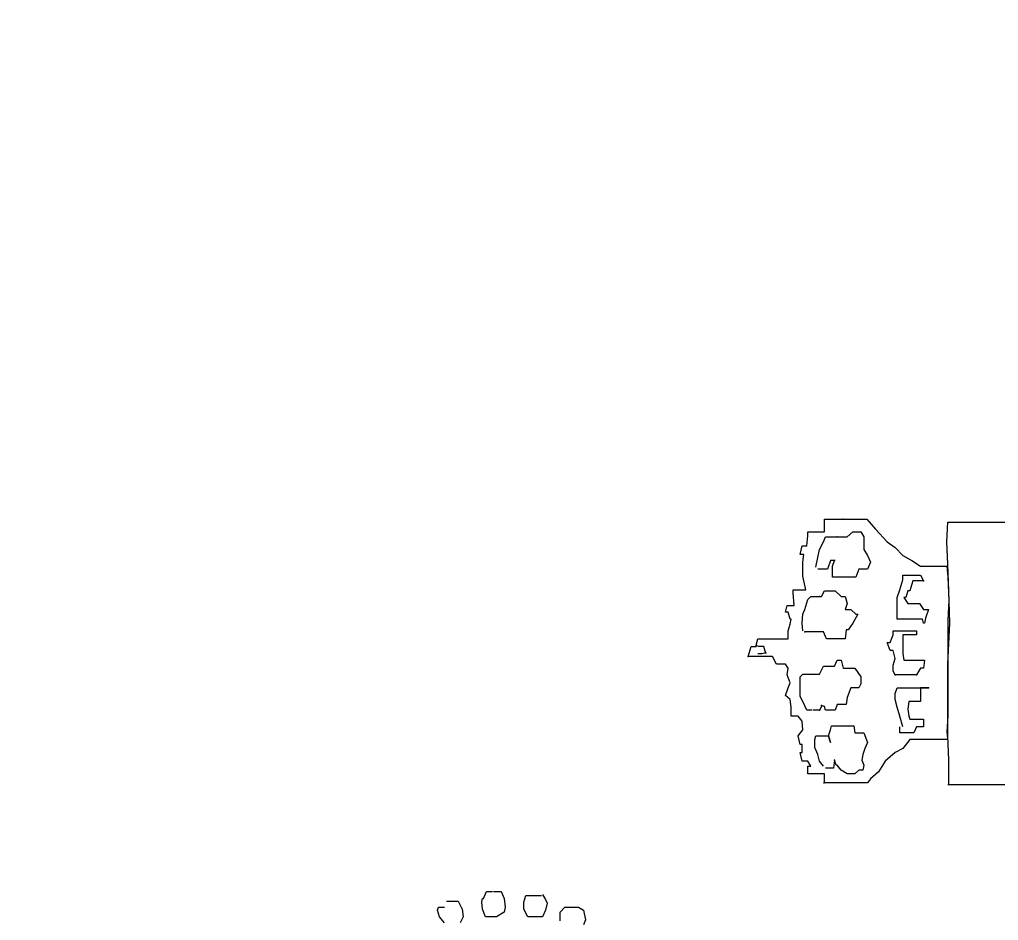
# Model space of a CAD drawing. Extents: x 747954 to 748544, y 4316381 to 4317408.
# Drawn here: x 747975.59 to 747985.58, y 4317248.42 to 4317257.62 of the extents above; entities that cross this region are included whole.
import ezdxf

# ---------------------------------------------------------------- set-up
doc = ezdxf.new("R2010")
doc.units = 0
doc.layers.get('0').update_dxf_attribs({"linetype": 'CONTINUOUS'})

msp = doc.modelspace()

# ---------------------------------------------------------------- linework, layer by layer
at = {"color": 0, "linetype": 'CONTINUOUS'}
for p, q in [((747983.81, 4317252.39), (747983.81, 4317252.52)), ((747983.81, 4317252.52), (747983.84, 4317252.52)), ((747983.81, 4317252.39), (747983.81, 4317252.52)), ((747983.81, 4317252.52), (747983.84, 4317252.52)), ((747983.84, 4317252.52), (747983.88, 4317252.52)), ((747983.84, 4317252.52), (747983.88, 4317252.52)), ((747983.88, 4317252.52), (747983.92, 4317252.52)), ((747983.88, 4317252.52), (747983.92, 4317252.52)), ((747983.92, 4317252.52), (747983.94, 4317252.52)), ((747983.92, 4317252.52), (747983.94, 4317252.52)), ((747983.94, 4317252.52), (747984, 4317252.52)), ((747983.94, 4317252.52), (747984, 4317252.52)), ((747984, 4317252.52), (747984.05, 4317252.52)), ((747984, 4317252.52), (747984.05, 4317252.52)), ((747984.05, 4317252.52), (747984.09, 4317252.52)), ((747984.05, 4317252.52), (747984.09, 4317252.52)), ((747984.09, 4317252.52), (747984.14, 4317252.52)), ((747984.09, 4317252.52), (747984.14, 4317252.52)), ((747984.14, 4317252.52), (747984.19, 4317252.52)), ((747984.14, 4317252.52), (747984.19, 4317252.52)), ((747984.19, 4317252.52), (747984.24, 4317252.52)), ((747984.19, 4317252.52), (747984.24, 4317252.52)), ((747984.24, 4317252.52), (747984.33, 4317252.42)), ((747984.24, 4317252.52), (747984.33, 4317252.42)), ((747984.33, 4317252.42), (747984.45, 4317252.29)), ((747984.33, 4317252.42), (747984.45, 4317252.29)), ((747985.06, 4317252.29), (747985.07, 4317252.49)), ((747985.06, 4317252.29), (747985.07, 4317252.49)), ((747985.07, 4317252.49), (747985.14, 4317252.49)), ((747985.07, 4317252.49), (747985.14, 4317252.49)), ((747985.14, 4317252.49), (747985.29, 4317252.49)), ((747985.14, 4317252.49), (747985.29, 4317252.49)), ((747985.29, 4317252.49), (747985.5, 4317252.49)), ((747985.29, 4317252.49), (747985.5, 4317252.49)), ((747985.5, 4317252.49), (747985.66, 4317252.49)), ((747985.5, 4317252.49), (747985.66, 4317252.49)), ((747983.63, 4317252.25), (747983.64, 4317252.35)), ((747983.63, 4317252.25), (747983.64, 4317252.35)), ((747983.64, 4317252.35), (747983.64, 4317252.39)), ((747983.64, 4317252.39), (747983.68, 4317252.39)), ((747983.64, 4317252.35), (747983.64, 4317252.39)), ((747983.64, 4317252.39), (747983.68, 4317252.39)), ((747983.68, 4317252.39), (747983.72, 4317252.39)), ((747983.68, 4317252.39), (747983.72, 4317252.39)), ((747983.72, 4317252.39), (747983.76, 4317252.39)), ((747983.72, 4317252.39), (747983.76, 4317252.39)), ((747983.76, 4317252.39), (747983.81, 4317252.39)), ((747983.76, 4317252.39), (747983.81, 4317252.39)), ((747983.8, 4317252.29), (747983.82, 4317252.34)), ((747983.8, 4317252.29), (747983.82, 4317252.34)), ((747983.82, 4317252.34), (747983.87, 4317252.34)), ((747983.82, 4317252.34), (747983.87, 4317252.34)), ((747983.87, 4317252.34), (747983.92, 4317252.34)), ((747983.87, 4317252.34), (747983.92, 4317252.34)), ((747983.92, 4317252.34), (747983.94, 4317252.34)), ((747983.92, 4317252.34), (747983.94, 4317252.34)), ((747983.94, 4317252.34), (747983.98, 4317252.34)), ((747983.94, 4317252.34), (747983.98, 4317252.34)), ((747983.98, 4317252.34), (747984, 4317252.34)), ((747983.98, 4317252.34), (747984, 4317252.34)), ((747984, 4317252.34), (747984.04, 4317252.34)), ((747984, 4317252.34), (747984.04, 4317252.34)), ((747984.04, 4317252.34), (747984.1, 4317252.39)), ((747984.04, 4317252.34), (747984.1, 4317252.39)), ((747984.1, 4317252.39), (747984.18, 4317252.39)), ((747984.1, 4317252.39), (747984.18, 4317252.39)), ((747984.18, 4317252.39), (747984.21, 4317252.34)), ((747984.18, 4317252.39), (747984.21, 4317252.34)), ((747984.21, 4317252.34), (747984.21, 4317252.27)), ((747984.21, 4317252.34), (747984.21, 4317252.27)), ((747983.56, 4317252.16), (747983.58, 4317252.25)), ((747983.56, 4317252.16), (747983.58, 4317252.25)), ((747983.58, 4317252.25), (747983.63, 4317252.25)), ((747983.58, 4317252.25), (747983.63, 4317252.25)), ((747983.74, 4317252.13), (747983.76, 4317252.21)), ((747983.74, 4317252.13), (747983.76, 4317252.21)), ((747983.76, 4317252.21), (747983.8, 4317252.29)), ((747983.76, 4317252.21), (747983.8, 4317252.29)), ((747984.21, 4317252.27), (747984.21, 4317252.21)), ((747984.21, 4317252.27), (747984.21, 4317252.21)), ((747984.21, 4317252.21), (747984.25, 4317252.15)), ((747984.21, 4317252.21), (747984.25, 4317252.15)), ((747984.45, 4317252.29), (747984.53, 4317252.23)), ((747984.45, 4317252.29), (747984.53, 4317252.23)), ((747984.53, 4317252.23), (747984.61, 4317252.15)), ((747984.53, 4317252.23), (747984.61, 4317252.15)), ((747985.07, 4317252.06), (747985.06, 4317252.29)), ((747985.07, 4317252.06), (747985.06, 4317252.29)), ((747983.6, 4317252.16), (747983.56, 4317252.16)), ((747983.6, 4317252.16), (747983.56, 4317252.16)), ((747983.59, 4317252.08), (747983.6, 4317252.16)), ((747983.59, 4317252.08), (747983.6, 4317252.16)), ((747983.72, 4317252.03), (747983.74, 4317252.13)), ((747983.72, 4317252.03), (747983.74, 4317252.13)), ((747984.25, 4317252.15), (747984.28, 4317252.08)), ((747984.25, 4317252.15), (747984.28, 4317252.08)), ((747984.61, 4317252.15), (747984.7, 4317252.1)), ((747984.61, 4317252.15), (747984.7, 4317252.1)), ((747983.59, 4317251.94), (747983.59, 4317252.08)), ((747983.59, 4317251.94), (747983.59, 4317252.08)), ((747983.76, 4317252.01), (747983.74, 4317252.01)), ((747983.76, 4317252.01), (747983.74, 4317252.01)), ((747983.8, 4317252.01), (747983.76, 4317252.01)), ((747983.8, 4317252.01), (747983.76, 4317252.01)), ((747983.84, 4317252.01), (747983.8, 4317252.01)), ((747983.84, 4317252.01), (747983.8, 4317252.01)), ((747983.87, 4317252.1), (747983.84, 4317252.01)), ((747983.87, 4317252.1), (747983.84, 4317252.01)), ((747983.89, 4317252.1), (747983.87, 4317252.1)), ((747983.89, 4317252.1), (747983.87, 4317252.1)), ((747983.89, 4317252.04), (747983.91, 4317252.1)), ((747983.91, 4317252.1), (747983.89, 4317252.1)), ((747983.89, 4317252.04), (747983.91, 4317252.1)), ((747983.91, 4317252.1), (747983.89, 4317252.1)), ((747983.89, 4317251.93), (747983.89, 4317252.04)), ((747983.89, 4317251.93), (747983.89, 4317252.04)), ((747983.91, 4317252.1), (747983.92, 4317252.1)), ((747983.92, 4317252.1), (747983.91, 4317252.1)), ((747983.91, 4317252.1), (747983.92, 4317252.1)), ((747983.92, 4317252.1), (747983.91, 4317252.1)), ((747984.16, 4317252.01), (747984.13, 4317251.93)), ((747984.16, 4317252.01), (747984.13, 4317251.93)), ((747984.19, 4317252.01), (747984.16, 4317252.01)), ((747984.19, 4317252.01), (747984.16, 4317252.01)), ((747984.25, 4317252.01), (747984.19, 4317252.01)), ((747984.25, 4317252.01), (747984.19, 4317252.01)), ((747984.28, 4317252.08), (747984.25, 4317252.01)), ((747984.28, 4317252.08), (747984.25, 4317252.01)), ((747984.7, 4317252.1), (747984.79, 4317252.04)), ((747984.7, 4317252.1), (747984.79, 4317252.04)), ((747984.79, 4317252.04), (747984.83, 4317252.04)), ((747984.79, 4317252.04), (747984.83, 4317252.04)), ((747984.83, 4317252.04), (747984.9, 4317252.04)), ((747984.83, 4317252.04), (747984.9, 4317252.04)), ((747984.9, 4317252.04), (747984.99, 4317252.04)), ((747984.9, 4317252.04), (747984.99, 4317252.04)), ((747984.99, 4317252.04), (747985.02, 4317252.04)), ((747984.99, 4317252.04), (747985.02, 4317252.04)), ((747985.02, 4317252.04), (747985.06, 4317252.04)), ((747985.02, 4317252.04), (747985.06, 4317252.04)), ((747985.06, 4317252.04), (747985.07, 4317251.93)), ((747985.06, 4317252.04), (747985.07, 4317251.93)), ((747985.08, 4317251.79), (747985.07, 4317252.06)), ((747985.08, 4317251.79), (747985.07, 4317252.06)), ((747983.62, 4317251.8), (747983.59, 4317251.94)), ((747983.62, 4317251.8), (747983.59, 4317251.94)), ((747983.92, 4317251.93), (747983.89, 4317251.93)), ((747983.92, 4317251.93), (747983.89, 4317251.93)), ((747983.98, 4317251.93), (747983.92, 4317251.93)), ((747983.98, 4317251.93), (747983.92, 4317251.93)), ((747984.03, 4317251.93), (747983.98, 4317251.93)), ((747984.03, 4317251.93), (747983.98, 4317251.93)), ((747984.1, 4317251.93), (747984.03, 4317251.93)), ((747984.1, 4317251.93), (747984.03, 4317251.93)), ((747984.13, 4317251.93), (747984.1, 4317251.93)), ((747984.13, 4317251.93), (747984.1, 4317251.93)), ((747984.61, 4317251.9), (747984.61, 4317251.95)), ((747984.61, 4317251.95), (747984.64, 4317251.95)), ((747984.61, 4317251.9), (747984.61, 4317251.95)), ((747984.61, 4317251.95), (747984.64, 4317251.95)), ((747984.64, 4317251.95), (747984.68, 4317251.95)), ((747984.64, 4317251.95), (747984.68, 4317251.95)), ((747984.68, 4317251.95), (747984.72, 4317251.95)), ((747984.68, 4317251.95), (747984.72, 4317251.95)), ((747984.72, 4317251.95), (747984.79, 4317251.95)), ((747984.72, 4317251.95), (747984.79, 4317251.95)), ((747984.79, 4317251.95), (747984.82, 4317251.89)), ((747984.79, 4317251.95), (747984.82, 4317251.89)), ((747985.07, 4317251.93), (747985.08, 4317251.69)), ((747985.07, 4317251.93), (747985.08, 4317251.69)), ((747984.58, 4317251.8), (747984.61, 4317251.9)), ((747984.58, 4317251.8), (747984.61, 4317251.9)), ((747984.71, 4317251.89), (747984.68, 4317251.79)), ((747984.71, 4317251.89), (747984.68, 4317251.79)), ((747984.75, 4317251.89), (747984.71, 4317251.89)), ((747984.75, 4317251.89), (747984.71, 4317251.89)), ((747984.82, 4317251.89), (747984.75, 4317251.89)), ((747984.82, 4317251.89), (747984.75, 4317251.89)), ((747983.49, 4317251.77), (747983.49, 4317251.8)), ((747983.49, 4317251.8), (747983.51, 4317251.8)), ((747983.49, 4317251.77), (747983.49, 4317251.8)), ((747983.49, 4317251.8), (747983.51, 4317251.8)), ((747983.5, 4317251.64), (747983.49, 4317251.77)), ((747983.5, 4317251.64), (747983.49, 4317251.77)), ((747983.51, 4317251.8), (747983.55, 4317251.8)), ((747983.51, 4317251.8), (747983.55, 4317251.8)), ((747983.55, 4317251.8), (747983.59, 4317251.8)), ((747983.55, 4317251.8), (747983.59, 4317251.8)), ((747983.59, 4317251.8), (747983.62, 4317251.8)), ((747983.59, 4317251.8), (747983.62, 4317251.8)), ((747983.64, 4317251.7), (747983.67, 4317251.73)), ((747983.64, 4317251.7), (747983.67, 4317251.73)), ((747983.67, 4317251.73), (747983.69, 4317251.73)), ((747983.67, 4317251.73), (747983.69, 4317251.73)), ((747983.69, 4317251.73), (747983.72, 4317251.73)), ((747983.69, 4317251.73), (747983.72, 4317251.73)), ((747983.72, 4317251.73), (747983.76, 4317251.73)), ((747983.72, 4317251.73), (747983.76, 4317251.73)), ((747983.76, 4317251.73), (747983.78, 4317251.73)), ((747983.76, 4317251.73), (747983.78, 4317251.73)), ((747983.78, 4317251.73), (747983.81, 4317251.79)), ((747983.78, 4317251.73), (747983.81, 4317251.79)), ((747983.81, 4317251.79), (747983.84, 4317251.79)), ((747983.81, 4317251.79), (747983.84, 4317251.79)), ((747983.84, 4317251.79), (747983.92, 4317251.79)), ((747983.84, 4317251.79), (747983.92, 4317251.79)), ((747983.92, 4317251.79), (747983.98, 4317251.73)), ((747983.92, 4317251.79), (747983.98, 4317251.73)), ((747983.98, 4317251.73), (747984.02, 4317251.73)), ((747983.98, 4317251.73), (747984.02, 4317251.73)), ((747984.02, 4317251.73), (747984.04, 4317251.66)), ((747984.02, 4317251.73), (747984.04, 4317251.66)), ((747984.55, 4317251.72), (747984.58, 4317251.8)), ((747984.55, 4317251.72), (747984.58, 4317251.8)), ((747984.55, 4317251.66), (747984.55, 4317251.72)), ((747984.55, 4317251.66), (747984.55, 4317251.72)), ((747984.64, 4317251.72), (747984.62, 4317251.72)), ((747984.62, 4317251.72), (747984.66, 4317251.66)), ((747984.64, 4317251.72), (747984.62, 4317251.72)), ((747984.62, 4317251.72), (747984.66, 4317251.66)), ((747984.66, 4317251.79), (747984.64, 4317251.72)), ((747984.66, 4317251.79), (747984.64, 4317251.72)), ((747984.68, 4317251.79), (747984.66, 4317251.79)), ((747984.68, 4317251.79), (747984.66, 4317251.79)), ((747985.09, 4317251.46), (747985.08, 4317251.79)), ((747985.09, 4317251.46), (747985.08, 4317251.79)), ((747983.41, 4317251.57), (747983.43, 4317251.64)), ((747983.41, 4317251.57), (747983.43, 4317251.64)), ((747983.43, 4317251.64), (747983.46, 4317251.64)), ((747983.43, 4317251.64), (747983.46, 4317251.64)), ((747983.46, 4317251.64), (747983.49, 4317251.64)), ((747983.46, 4317251.64), (747983.49, 4317251.64)), ((747983.49, 4317251.64), (747983.5, 4317251.64)), ((747983.49, 4317251.64), (747983.5, 4317251.64)), ((747983.61, 4317251.6), (747983.64, 4317251.7)), ((747983.61, 4317251.6), (747983.64, 4317251.7)), ((747984.04, 4317251.66), (747984.02, 4317251.6)), ((747984.04, 4317251.66), (747984.02, 4317251.6)), ((747984.55, 4317251.57), (747984.55, 4317251.66)), ((747984.55, 4317251.57), (747984.55, 4317251.66)), ((747984.66, 4317251.66), (747984.7, 4317251.66)), ((747984.66, 4317251.66), (747984.7, 4317251.66)), ((747984.7, 4317251.66), (747984.74, 4317251.66)), ((747984.7, 4317251.66), (747984.74, 4317251.66)), ((747984.74, 4317251.66), (747984.78, 4317251.66)), ((747984.74, 4317251.66), (747984.78, 4317251.66)), ((747984.78, 4317251.66), (747984.82, 4317251.6)), ((747984.78, 4317251.66), (747984.82, 4317251.6)), ((747985.08, 4317251.69), (747985.07, 4317251.49)), ((747985.08, 4317251.69), (747985.07, 4317251.49)), ((747983.44, 4317251.57), (747983.41, 4317251.57)), ((747983.44, 4317251.57), (747983.41, 4317251.57)), ((747983.46, 4317251.5), (747983.44, 4317251.57)), ((747983.46, 4317251.5), (747983.44, 4317251.57)), ((747983.58, 4317251.46), (747983.59, 4317251.55)), ((747983.58, 4317251.46), (747983.59, 4317251.55)), ((747983.59, 4317251.55), (747983.61, 4317251.6)), ((747983.59, 4317251.55), (747983.61, 4317251.6)), ((747984.02, 4317251.6), (747984.08, 4317251.6)), ((747984.02, 4317251.6), (747984.08, 4317251.6)), ((747984.08, 4317251.6), (747984.13, 4317251.55)), ((747984.08, 4317251.6), (747984.13, 4317251.55)), ((747984.15, 4317251.55), (747984.1, 4317251.46)), ((747984.15, 4317251.55), (747984.1, 4317251.46)), ((747984.13, 4317251.55), (747984.15, 4317251.55)), ((747984.13, 4317251.55), (747984.15, 4317251.55)), ((747984.55, 4317251.5), (747984.55, 4317251.57)), ((747984.55, 4317251.5), (747984.55, 4317251.57)), ((747984.82, 4317251.6), (747984.83, 4317251.6)), ((747984.82, 4317251.6), (747984.83, 4317251.6)), ((747984.83, 4317251.6), (747984.87, 4317251.6)), ((747984.83, 4317251.6), (747984.87, 4317251.6)), ((747984.84, 4317251.51), (747984.83, 4317251.46)), ((747984.84, 4317251.51), (747984.83, 4317251.46)), ((747984.87, 4317251.6), (747984.84, 4317251.51)), ((747984.87, 4317251.6), (747984.84, 4317251.51)), ((747983.44, 4317251.38), (747983.46, 4317251.45)), ((747983.44, 4317251.38), (747983.46, 4317251.45)), ((747983.46, 4317251.45), (747983.47, 4317251.5)), ((747983.47, 4317251.5), (747983.46, 4317251.5)), ((747983.46, 4317251.45), (747983.47, 4317251.5)), ((747983.47, 4317251.5), (747983.46, 4317251.5)), ((747983.59, 4317251.38), (747983.58, 4317251.46)), ((747983.59, 4317251.38), (747983.58, 4317251.46)), ((747984.1, 4317251.46), (747984.05, 4317251.39)), ((747984.1, 4317251.46), (747984.05, 4317251.39)), ((747984.58, 4317251.5), (747984.55, 4317251.5)), ((747984.58, 4317251.5), (747984.55, 4317251.5)), ((747984.64, 4317251.5), (747984.58, 4317251.5)), ((747984.64, 4317251.5), (747984.58, 4317251.5)), ((747984.72, 4317251.5), (747984.64, 4317251.5)), ((747984.72, 4317251.5), (747984.64, 4317251.5)), ((747984.79, 4317251.5), (747984.72, 4317251.5)), ((747984.79, 4317251.5), (747984.72, 4317251.5)), ((747984.81, 4317251.5), (747984.79, 4317251.5)), ((747984.81, 4317251.5), (747984.79, 4317251.5)), ((747984.82, 4317251.46), (747984.81, 4317251.5)), ((747984.82, 4317251.46), (747984.81, 4317251.5)), ((747984.83, 4317251.46), (747984.82, 4317251.46)), ((747984.83, 4317251.46), (747984.82, 4317251.46)), ((747985.07, 4317251.49), (747985.07, 4317251.27)), ((747985.07, 4317251.49), (747985.07, 4317251.27)), ((747985.07, 4317251.04), (747985.09, 4317251.46)), ((747985.07, 4317251.04), (747985.09, 4317251.46)), ((747983.44, 4317251.3), (747983.44, 4317251.38)), ((747983.44, 4317251.3), (747983.44, 4317251.38)), ((747983.64, 4317251.37), (747983.61, 4317251.37)), ((747983.64, 4317251.37), (747983.61, 4317251.37)), ((747983.68, 4317251.37), (747983.64, 4317251.37)), ((747983.68, 4317251.37), (747983.64, 4317251.37)), ((747983.72, 4317251.37), (747983.68, 4317251.37)), ((747983.72, 4317251.37), (747983.68, 4317251.37)), ((747983.74, 4317251.37), (747983.72, 4317251.37)), ((747983.74, 4317251.37), (747983.72, 4317251.37)), ((747983.76, 4317251.37), (747983.74, 4317251.37)), ((747983.76, 4317251.37), (747983.74, 4317251.37)), ((747983.8, 4317251.37), (747983.76, 4317251.37)), ((747983.8, 4317251.37), (747983.76, 4317251.37)), ((747983.83, 4317251.3), (747983.8, 4317251.37)), ((747983.83, 4317251.3), (747983.8, 4317251.37)), ((747984.03, 4317251.39), (747984.02, 4317251.3)), ((747984.03, 4317251.39), (747984.02, 4317251.3)), ((747984.05, 4317251.39), (747984.03, 4317251.39)), ((747984.05, 4317251.39), (747984.03, 4317251.39)), ((747984.48, 4317251.26), (747984.51, 4317251.34)), ((747984.48, 4317251.26), (747984.51, 4317251.34)), ((747984.51, 4317251.34), (747984.51, 4317251.38)), ((747984.51, 4317251.38), (747984.53, 4317251.38)), ((747984.51, 4317251.34), (747984.51, 4317251.38)), ((747984.51, 4317251.38), (747984.53, 4317251.38)), ((747984.53, 4317251.38), (747984.58, 4317251.38)), ((747984.53, 4317251.38), (747984.58, 4317251.38)), ((747984.58, 4317251.38), (747984.66, 4317251.38)), ((747984.58, 4317251.38), (747984.66, 4317251.38)), ((747984.64, 4317251.34), (747984.61, 4317251.34)), ((747984.61, 4317251.34), (747984.61, 4317251.19)), ((747984.64, 4317251.34), (747984.61, 4317251.34)), ((747984.61, 4317251.34), (747984.61, 4317251.19)), ((747984.68, 4317251.34), (747984.64, 4317251.34)), ((747984.68, 4317251.34), (747984.64, 4317251.34)), ((747984.66, 4317251.38), (747984.71, 4317251.38)), ((747984.66, 4317251.38), (747984.71, 4317251.38)), ((747984.72, 4317251.34), (747984.68, 4317251.34)), ((747984.72, 4317251.34), (747984.68, 4317251.34)), ((747984.71, 4317251.38), (747984.75, 4317251.38)), ((747984.71, 4317251.38), (747984.75, 4317251.38)), ((747984.75, 4317251.34), (747984.72, 4317251.34)), ((747984.75, 4317251.34), (747984.72, 4317251.34)), ((747984.75, 4317251.38), (747984.75, 4317251.34)), ((747984.75, 4317251.38), (747984.75, 4317251.34)), ((747983.03, 4317251.12), (747983.06, 4317251.22)), ((747983.03, 4317251.12), (747983.06, 4317251.22)), ((747983.06, 4317251.22), (747983.1, 4317251.22)), ((747983.06, 4317251.22), (747983.1, 4317251.22)), ((747983.1, 4317251.22), (747983.11, 4317251.22)), ((747983.1, 4317251.22), (747983.11, 4317251.22)), ((747983.11, 4317251.22), (747983.13, 4317251.3)), ((747983.11, 4317251.22), (747983.13, 4317251.3)), ((747983.14, 4317251.22), (747983.11, 4317251.23)), ((747983.11, 4317251.23), (747983.11, 4317251.22)), ((747983.14, 4317251.22), (747983.11, 4317251.23)), ((747983.11, 4317251.23), (747983.11, 4317251.22)), ((747983.13, 4317251.3), (747983.15, 4317251.3)), ((747983.13, 4317251.3), (747983.15, 4317251.3)), ((747983.19, 4317251.22), (747983.14, 4317251.22)), ((747983.19, 4317251.22), (747983.14, 4317251.22)), ((747983.15, 4317251.3), (747983.19, 4317251.3)), ((747983.15, 4317251.3), (747983.19, 4317251.3)), ((747983.19, 4317251.3), (747983.24, 4317251.3)), ((747983.19, 4317251.3), (747983.24, 4317251.3)), ((747983.21, 4317251.15), (747983.19, 4317251.22)), ((747983.21, 4317251.15), (747983.19, 4317251.22)), ((747983.24, 4317251.3), (747983.3, 4317251.3)), ((747983.24, 4317251.3), (747983.3, 4317251.3)), ((747983.3, 4317251.3), (747983.34, 4317251.3)), ((747983.3, 4317251.3), (747983.34, 4317251.3)), ((747983.34, 4317251.3), (747983.38, 4317251.3)), ((747983.34, 4317251.3), (747983.38, 4317251.3)), ((747983.38, 4317251.3), (747983.41, 4317251.3)), ((747983.38, 4317251.3), (747983.41, 4317251.3)), ((747983.41, 4317251.3), (747983.43, 4317251.3)), ((747983.41, 4317251.3), (747983.43, 4317251.3)), ((747983.43, 4317251.3), (747983.44, 4317251.3)), ((747983.43, 4317251.3), (747983.44, 4317251.3)), ((747983.87, 4317251.3), (747983.83, 4317251.3)), ((747983.87, 4317251.3), (747983.83, 4317251.3)), ((747983.94, 4317251.3), (747983.87, 4317251.3)), ((747983.94, 4317251.3), (747983.87, 4317251.3)), ((747984, 4317251.3), (747983.94, 4317251.3)), ((747984, 4317251.3), (747983.94, 4317251.3)), ((747984.02, 4317251.3), (747984, 4317251.3)), ((747984.02, 4317251.3), (747984, 4317251.3)), ((747984.48, 4317251.18), (747984.45, 4317251.26)), ((747984.45, 4317251.26), (747984.48, 4317251.26)), ((747984.48, 4317251.18), (747984.45, 4317251.26)), ((747984.45, 4317251.26), (747984.48, 4317251.26)), ((747985.07, 4317251.27), (747985.07, 4317251)), ((747985.07, 4317251.27), (747985.07, 4317251)), ((747983.04, 4317251.12), (747983.03, 4317251.12)), ((747983.04, 4317251.12), (747983.03, 4317251.12)), ((747983.1, 4317251.12), (747983.04, 4317251.12)), ((747983.1, 4317251.12), (747983.04, 4317251.12)), ((747983.15, 4317251.12), (747983.1, 4317251.12)), ((747983.15, 4317251.12), (747983.1, 4317251.12)), ((747983.13, 4317251.15), (747983.17, 4317251.15)), ((747983.13, 4317251.15), (747983.17, 4317251.15)), ((747983.2, 4317251.12), (747983.15, 4317251.12)), ((747983.2, 4317251.12), (747983.15, 4317251.12)), ((747983.17, 4317251.15), (747983.21, 4317251.16)), ((747983.17, 4317251.15), (747983.21, 4317251.16)), ((747983.24, 4317251.12), (747983.2, 4317251.12)), ((747983.24, 4317251.12), (747983.2, 4317251.12)), ((747983.21, 4317251.16), (747983.21, 4317251.15)), ((747983.21, 4317251.16), (747983.21, 4317251.15)), ((747983.28, 4317251.12), (747983.24, 4317251.12)), ((747983.28, 4317251.12), (747983.24, 4317251.12)), ((747983.32, 4317251.04), (747983.28, 4317251.12)), ((747983.32, 4317251.04), (747983.28, 4317251.12)), ((747984.51, 4317251.18), (747984.48, 4317251.18)), ((747984.51, 4317251.18), (747984.48, 4317251.18)), ((747984.53, 4317251.1), (747984.51, 4317251.18)), ((747984.53, 4317251.1), (747984.51, 4317251.18)), ((747984.61, 4317251.19), (747984.61, 4317251.15)), ((747984.61, 4317251.19), (747984.61, 4317251.15)), ((747984.61, 4317251.15), (747984.62, 4317251.08)), ((747984.61, 4317251.15), (747984.62, 4317251.08)), ((747983.38, 4317251.04), (747983.32, 4317251.04)), ((747983.38, 4317251.04), (747983.32, 4317251.04)), ((747983.41, 4317251.04), (747983.38, 4317251.04)), ((747983.41, 4317251.04), (747983.38, 4317251.04)), ((747983.44, 4317251), (747983.41, 4317251.04)), ((747983.44, 4317251), (747983.41, 4317251.04)), ((747983.76, 4317250.94), (747983.8, 4317251.02)), ((747983.76, 4317250.94), (747983.8, 4317251.02)), ((747983.8, 4317251.02), (747983.91, 4317251.02)), ((747983.8, 4317251.02), (747983.91, 4317251.02)), ((747983.91, 4317251.02), (747983.94, 4317251.08)), ((747983.91, 4317251.02), (747983.94, 4317251.08)), ((747983.94, 4317251.08), (747983.98, 4317251.08)), ((747983.94, 4317251.08), (747983.98, 4317251.08)), ((747983.98, 4317251.08), (747984, 4317251)), ((747983.98, 4317251.08), (747984, 4317251)), ((747984.51, 4317251.03), (747984.53, 4317251.1)), ((747984.51, 4317251.03), (747984.53, 4317251.1)), ((747984.51, 4317250.97), (747984.51, 4317251.03)), ((747984.51, 4317250.97), (747984.51, 4317251.03)), ((747984.62, 4317251.08), (747984.64, 4317251.08)), ((747984.62, 4317251.08), (747984.64, 4317251.08)), ((747984.64, 4317251.08), (747984.66, 4317251.08)), ((747984.64, 4317251.08), (747984.66, 4317251.08)), ((747984.66, 4317251.08), (747984.7, 4317251.08)), ((747984.66, 4317251.08), (747984.7, 4317251.08)), ((747984.7, 4317251.08), (747984.75, 4317251.08)), ((747984.7, 4317251.08), (747984.75, 4317251.08)), ((747984.75, 4317251.08), (747984.79, 4317251.08)), ((747984.75, 4317251.08), (747984.79, 4317251.08)), ((747984.79, 4317251.08), (747984.83, 4317251.08)), ((747984.79, 4317251.08), (747984.83, 4317251.08)), ((747984.83, 4317251.08), (747984.82, 4317251)), ((747984.83, 4317251.08), (747984.82, 4317251)), ((747985.07, 4317250.7), (747985.07, 4317251.04)), ((747985.07, 4317250.7), (747985.07, 4317251.04)), ((747983.43, 4317250.93), (747983.44, 4317251)), ((747983.43, 4317250.93), (747983.44, 4317251)), ((747983.46, 4317250.85), (747983.43, 4317250.93)), ((747983.46, 4317250.85), (747983.43, 4317250.93)), ((747983.56, 4317250.91), (747983.59, 4317250.94)), ((747983.56, 4317250.91), (747983.59, 4317250.94)), ((747983.56, 4317250.8), (747983.56, 4317250.91)), ((747983.56, 4317250.8), (747983.56, 4317250.91)), ((747983.59, 4317250.94), (747983.61, 4317250.94)), ((747983.59, 4317250.94), (747983.61, 4317250.94)), ((747983.61, 4317250.94), (747983.64, 4317250.94)), ((747983.61, 4317250.94), (747983.64, 4317250.94)), ((747983.64, 4317250.94), (747983.69, 4317250.94)), ((747983.64, 4317250.94), (747983.69, 4317250.94)), ((747983.69, 4317250.94), (747983.72, 4317250.94)), ((747983.69, 4317250.94), (747983.72, 4317250.94)), ((747983.72, 4317250.94), (747983.76, 4317250.94)), ((747983.72, 4317250.94), (747983.76, 4317250.94)), ((747984, 4317251), (747984.04, 4317251)), ((747984, 4317251), (747984.04, 4317251)), ((747984.04, 4317251), (747984.12, 4317251)), ((747984.04, 4317251), (747984.12, 4317251)), ((747984.12, 4317251), (747984.18, 4317250.91)), ((747984.12, 4317251), (747984.18, 4317250.91)), ((747984.18, 4317250.91), (747984.18, 4317250.84)), ((747984.18, 4317250.91), (747984.18, 4317250.84)), ((747984.53, 4317250.93), (747984.51, 4317250.97)), ((747984.53, 4317250.93), (747984.51, 4317250.97)), ((747984.61, 4317250.93), (747984.53, 4317250.93)), ((747984.61, 4317250.93), (747984.53, 4317250.93)), ((747984.64, 4317250.93), (747984.61, 4317250.93)), ((747984.64, 4317250.93), (747984.61, 4317250.93)), ((747984.7, 4317250.93), (747984.64, 4317250.93)), ((747984.7, 4317250.93), (747984.64, 4317250.93)), ((747984.74, 4317250.93), (747984.7, 4317250.93)), ((747984.74, 4317250.93), (747984.7, 4317250.93)), ((747984.75, 4317250.93), (747984.74, 4317250.93)), ((747984.75, 4317250.93), (747984.74, 4317250.93)), ((747984.79, 4317251), (747984.75, 4317250.93)), ((747984.79, 4317251), (747984.75, 4317250.93)), ((747984.82, 4317251), (747984.79, 4317251)), ((747984.82, 4317251), (747984.79, 4317251)), ((747985.07, 4317251), (747985.07, 4317250.74)), ((747985.07, 4317251), (747985.07, 4317250.74)), ((747983.44, 4317250.8), (747983.46, 4317250.85)), ((747983.44, 4317250.8), (747983.46, 4317250.85)), ((747984.18, 4317250.84), (747984.16, 4317250.8)), ((747984.18, 4317250.84), (747984.16, 4317250.8)), ((747983.41, 4317250.72), (747983.44, 4317250.8)), ((747983.41, 4317250.72), (747983.44, 4317250.8)), ((747983.46, 4317250.68), (747983.41, 4317250.72)), ((747983.46, 4317250.68), (747983.41, 4317250.72)), ((747983.56, 4317250.71), (747983.56, 4317250.8)), ((747983.56, 4317250.71), (747983.56, 4317250.8)), ((747983.59, 4317250.66), (747983.56, 4317250.71)), ((747983.59, 4317250.66), (747983.56, 4317250.71)), ((747984.08, 4317250.8), (747984.04, 4317250.7)), ((747984.08, 4317250.8), (747984.04, 4317250.7)), ((747984.11, 4317250.8), (747984.08, 4317250.8)), ((747984.11, 4317250.8), (747984.08, 4317250.8)), ((747984.16, 4317250.8), (747984.11, 4317250.8)), ((747984.16, 4317250.8), (747984.11, 4317250.8)), ((747984.53, 4317250.74), (747984.55, 4317250.8)), ((747984.53, 4317250.74), (747984.55, 4317250.8)), ((747984.53, 4317250.68), (747984.53, 4317250.74)), ((747984.53, 4317250.68), (747984.53, 4317250.74)), ((747984.55, 4317250.8), (747984.61, 4317250.8)), ((747984.55, 4317250.8), (747984.61, 4317250.8)), ((747984.61, 4317250.8), (747984.66, 4317250.8)), ((747984.61, 4317250.8), (747984.66, 4317250.8)), ((747984.66, 4317250.8), (747984.7, 4317250.8)), ((747984.66, 4317250.8), (747984.7, 4317250.8)), ((747984.7, 4317250.8), (747984.72, 4317250.8)), ((747984.7, 4317250.8), (747984.72, 4317250.8)), ((747984.72, 4317250.8), (747984.74, 4317250.8)), ((747984.72, 4317250.8), (747984.74, 4317250.8)), ((747984.74, 4317250.8), (747984.78, 4317250.8)), ((747984.74, 4317250.8), (747984.78, 4317250.8)), ((747984.78, 4317250.8), (747984.79, 4317250.8)), ((747984.78, 4317250.8), (747984.79, 4317250.8)), ((747984.79, 4317250.8), (747984.81, 4317250.8)), ((747984.81, 4317250.8), (747984.79, 4317250.8)), ((747984.79, 4317250.8), (747984.79, 4317250.66)), ((747984.79, 4317250.8), (747984.81, 4317250.8)), ((747984.81, 4317250.8), (747984.79, 4317250.8)), ((747984.79, 4317250.8), (747984.79, 4317250.66)), ((747984.81, 4317250.8), (747984.82, 4317250.8)), ((747984.83, 4317250.8), (747984.81, 4317250.8)), ((747984.81, 4317250.8), (747984.82, 4317250.8)), ((747984.83, 4317250.8), (747984.81, 4317250.8)), ((747984.82, 4317250.8), (747984.84, 4317250.8)), ((747984.82, 4317250.8), (747984.84, 4317250.8)), ((747984.87, 4317250.8), (747984.83, 4317250.8)), ((747984.87, 4317250.8), (747984.83, 4317250.8)), ((747984.84, 4317250.8), (747984.87, 4317250.8)), ((747984.84, 4317250.8), (747984.87, 4317250.8)), ((747985.07, 4317250.74), (747985.07, 4317250.51)), ((747985.07, 4317250.74), (747985.07, 4317250.51)), ((747983.47, 4317250.6), (747983.46, 4317250.68)), ((747983.47, 4317250.6), (747983.46, 4317250.68)), ((747983.63, 4317250.57), (747983.59, 4317250.66)), ((747983.63, 4317250.57), (747983.59, 4317250.66)), ((747983.78, 4317250.61), (747983.76, 4317250.57)), ((747983.78, 4317250.61), (747983.76, 4317250.57)), ((747983.81, 4317250.61), (747983.78, 4317250.62)), ((747983.78, 4317250.62), (747983.78, 4317250.61)), ((747983.81, 4317250.61), (747983.78, 4317250.62)), ((747983.78, 4317250.62), (747983.78, 4317250.61)), ((747983.82, 4317250.57), (747983.81, 4317250.61)), ((747983.82, 4317250.57), (747983.81, 4317250.61)), ((747983.94, 4317250.63), (747983.92, 4317250.57)), ((747983.94, 4317250.63), (747983.92, 4317250.57)), ((747984, 4317250.63), (747983.94, 4317250.63)), ((747984, 4317250.63), (747983.94, 4317250.63)), ((747984.03, 4317250.63), (747984, 4317250.63)), ((747984.03, 4317250.63), (747984, 4317250.63)), ((747984.04, 4317250.7), (747984.03, 4317250.63)), ((747984.04, 4317250.7), (747984.03, 4317250.63)), ((747984.55, 4317250.6), (747984.53, 4317250.68)), ((747984.55, 4317250.6), (747984.53, 4317250.68)), ((747984.67, 4317250.66), (747984.66, 4317250.58)), ((747984.67, 4317250.66), (747984.66, 4317250.58)), ((747984.71, 4317250.66), (747984.67, 4317250.66)), ((747984.71, 4317250.66), (747984.67, 4317250.66)), ((747984.75, 4317250.66), (747984.71, 4317250.66)), ((747984.75, 4317250.66), (747984.71, 4317250.66)), ((747984.79, 4317250.66), (747984.75, 4317250.66)), ((747984.79, 4317250.66), (747984.75, 4317250.66)), ((747985.07, 4317250.31), (747985.07, 4317250.7)), ((747985.07, 4317250.31), (747985.07, 4317250.7)), ((747983.47, 4317250.51), (747983.47, 4317250.6)), ((747983.47, 4317250.51), (747983.47, 4317250.6)), ((747983.49, 4317250.51), (747983.47, 4317250.51)), ((747983.49, 4317250.51), (747983.47, 4317250.51)), ((747983.54, 4317250.51), (747983.49, 4317250.51)), ((747983.54, 4317250.51), (747983.49, 4317250.51)), ((747983.58, 4317250.46), (747983.54, 4317250.51)), ((747983.58, 4317250.46), (747983.54, 4317250.51)), ((747983.68, 4317250.57), (747983.63, 4317250.57)), ((747983.68, 4317250.57), (747983.63, 4317250.57)), ((747983.71, 4317250.57), (747983.69, 4317250.57)), ((747983.71, 4317250.57), (747983.69, 4317250.57)), ((747983.76, 4317250.57), (747983.71, 4317250.57)), ((747983.76, 4317250.57), (747983.71, 4317250.57)), ((747983.84, 4317250.57), (747983.82, 4317250.57)), ((747983.84, 4317250.57), (747983.82, 4317250.57)), ((747983.89, 4317250.57), (747983.84, 4317250.57)), ((747983.89, 4317250.57), (747983.84, 4317250.57)), ((747983.92, 4317250.57), (747983.89, 4317250.57)), ((747983.92, 4317250.57), (747983.89, 4317250.57)), ((747984.58, 4317250.51), (747984.55, 4317250.6)), ((747984.58, 4317250.51), (747984.55, 4317250.6)), ((747984.61, 4317250.4), (747984.58, 4317250.51)), ((747984.61, 4317250.4), (747984.58, 4317250.51)), ((747984.66, 4317250.58), (747984.67, 4317250.51)), ((747984.66, 4317250.58), (747984.67, 4317250.51)), ((747984.67, 4317250.51), (747984.68, 4317250.48)), ((747984.67, 4317250.51), (747984.68, 4317250.48)), ((747985.07, 4317250.51), (747985.06, 4317250.35)), ((747985.07, 4317250.51), (747985.06, 4317250.35)), ((747983.59, 4317250.37), (747983.58, 4317250.46)), ((747983.59, 4317250.37), (747983.58, 4317250.46)), ((747983.87, 4317250.37), (747983.88, 4317250.41)), ((747983.87, 4317250.37), (747983.88, 4317250.41)), ((747983.88, 4317250.41), (747983.91, 4317250.41)), ((747983.88, 4317250.41), (747983.91, 4317250.41)), ((747983.91, 4317250.41), (747983.94, 4317250.41)), ((747983.91, 4317250.41), (747983.94, 4317250.41)), ((747983.94, 4317250.41), (747984, 4317250.41)), ((747983.94, 4317250.41), (747984, 4317250.41)), ((747984, 4317250.41), (747984.08, 4317250.41)), ((747984, 4317250.41), (747984.08, 4317250.41)), ((747984.08, 4317250.41), (747984.11, 4317250.41)), ((747984.08, 4317250.41), (747984.11, 4317250.41)), ((747984.11, 4317250.41), (747984.12, 4317250.34)), ((747984.11, 4317250.41), (747984.12, 4317250.34)), ((747984.68, 4317250.48), (747984.7, 4317250.48)), ((747984.68, 4317250.48), (747984.7, 4317250.48)), ((747984.7, 4317250.48), (747984.72, 4317250.48)), ((747984.7, 4317250.48), (747984.72, 4317250.48)), ((747984.72, 4317250.48), (747984.73, 4317250.48)), ((747984.72, 4317250.48), (747984.73, 4317250.48)), ((747984.73, 4317250.48), (747984.78, 4317250.48)), ((747984.73, 4317250.48), (747984.78, 4317250.48)), ((747984.78, 4317250.48), (747984.82, 4317250.48)), ((747984.78, 4317250.48), (747984.82, 4317250.48)), ((747984.82, 4317250.48), (747984.82, 4317250.4)), ((747984.82, 4317250.48), (747984.82, 4317250.4)), ((747983.54, 4317250.31), (747983.59, 4317250.37)), ((747983.54, 4317250.31), (747983.59, 4317250.37)), ((747983.56, 4317250.22), (747983.54, 4317250.31)), ((747983.56, 4317250.22), (747983.54, 4317250.31)), ((747983.71, 4317250.27), (747983.72, 4317250.31)), ((747983.71, 4317250.27), (747983.72, 4317250.31)), ((747983.72, 4317250.31), (747983.76, 4317250.31)), ((747983.72, 4317250.31), (747983.76, 4317250.31)), ((747983.76, 4317250.31), (747983.81, 4317250.31)), ((747983.76, 4317250.31), (747983.81, 4317250.31)), ((747983.81, 4317250.31), (747983.85, 4317250.31)), ((747983.81, 4317250.31), (747983.85, 4317250.31)), ((747983.85, 4317250.31), (747983.87, 4317250.37)), ((747983.85, 4317250.31), (747983.87, 4317250.37)), ((747983.85, 4317250.31), (747983.87, 4317250.24)), ((747983.87, 4317250.24), (747983.85, 4317250.31)), ((747983.85, 4317250.31), (747983.87, 4317250.24)), ((747983.87, 4317250.24), (747983.85, 4317250.31)), ((747984.12, 4317250.34), (747984.21, 4317250.34)), ((747984.12, 4317250.34), (747984.21, 4317250.34)), ((747984.21, 4317250.34), (747984.25, 4317250.24)), ((747984.21, 4317250.34), (747984.25, 4317250.24)), ((747984.58, 4317250.34), (747984.58, 4317250.4)), ((747984.58, 4317250.34), (747984.58, 4317250.4)), ((747984.61, 4317250.34), (747984.58, 4317250.34)), ((747984.61, 4317250.34), (747984.58, 4317250.34)), ((747984.64, 4317250.34), (747984.61, 4317250.34)), ((747984.64, 4317250.34), (747984.61, 4317250.34)), ((747984.69, 4317250.34), (747984.64, 4317250.34)), ((747984.69, 4317250.34), (747984.64, 4317250.34)), ((747984.72, 4317250.34), (747984.69, 4317250.34)), ((747984.72, 4317250.34), (747984.69, 4317250.34)), ((747984.75, 4317250.4), (747984.72, 4317250.34)), ((747984.75, 4317250.4), (747984.72, 4317250.34)), ((747984.78, 4317250.4), (747984.75, 4317250.4)), ((747984.78, 4317250.4), (747984.75, 4317250.4)), ((747984.82, 4317250.4), (747984.78, 4317250.4)), ((747984.82, 4317250.4), (747984.78, 4317250.4)), ((747985.06, 4317250.35), (747985.07, 4317250.25)), ((747985.06, 4317250.35), (747985.07, 4317250.25)), ((747985.08, 4317250.06), (747985.07, 4317250.31)), ((747985.08, 4317250.06), (747985.07, 4317250.31)), ((747983.58, 4317250.22), (747983.56, 4317250.22)), ((747983.58, 4317250.22), (747983.56, 4317250.22)), ((747983.58, 4317250.14), (747983.58, 4317250.22)), ((747983.58, 4317250.14), (747983.58, 4317250.22)), ((747983.71, 4317250.19), (747983.71, 4317250.27)), ((747983.71, 4317250.19), (747983.71, 4317250.27)), ((747984.25, 4317250.24), (747984.22, 4317250.18)), ((747984.25, 4317250.24), (747984.22, 4317250.18)), ((747984.68, 4317250.27), (747984.61, 4317250.18)), ((747984.68, 4317250.27), (747984.61, 4317250.18)), ((747984.78, 4317250.27), (747984.68, 4317250.27)), ((747984.78, 4317250.27), (747984.68, 4317250.27)), ((747984.84, 4317250.27), (747984.78, 4317250.27)), ((747984.84, 4317250.27), (747984.78, 4317250.27)), ((747984.92, 4317250.27), (747984.84, 4317250.27)), ((747984.92, 4317250.27), (747984.84, 4317250.27)), ((747985.03, 4317250.27), (747984.92, 4317250.27)), ((747985.03, 4317250.27), (747984.92, 4317250.27)), ((747985.07, 4317250.27), (747985.03, 4317250.27)), ((747985.07, 4317250.27), (747985.03, 4317250.27)), ((747983.58, 4317250.05), (747983.56, 4317250.14)), ((747983.56, 4317250.14), (747983.58, 4317250.14)), ((747983.58, 4317250.05), (747983.56, 4317250.14)), ((747983.56, 4317250.14), (747983.58, 4317250.14)), ((747983.74, 4317250.12), (747983.71, 4317250.19)), ((747983.74, 4317250.12), (747983.71, 4317250.19)), ((747983.76, 4317250.05), (747983.74, 4317250.12)), ((747983.76, 4317250.05), (747983.74, 4317250.12)), ((747984.2, 4317250.12), (747984.19, 4317250.06)), ((747984.2, 4317250.12), (747984.19, 4317250.06)), ((747984.22, 4317250.18), (747984.2, 4317250.12)), ((747984.22, 4317250.18), (747984.2, 4317250.12)), ((747984.53, 4317250.14), (747984.43, 4317250.05)), ((747984.53, 4317250.14), (747984.43, 4317250.05)), ((747984.61, 4317250.18), (747984.53, 4317250.14)), ((747984.61, 4317250.18), (747984.53, 4317250.14)), ((747983.62, 4317250.05), (747983.58, 4317250.05)), ((747983.62, 4317250.05), (747983.58, 4317250.05)), ((747983.64, 4317250.05), (747983.62, 4317250.05)), ((747983.64, 4317250.05), (747983.62, 4317250.05)), ((747983.67, 4317250), (747983.64, 4317250.05)), ((747983.67, 4317250), (747983.64, 4317250.05)), ((747983.8, 4317250), (747983.76, 4317250.05)), ((747983.8, 4317250), (747983.76, 4317250.05)), ((747983.91, 4317250.06), (747983.9, 4317249.98)), ((747983.91, 4317250.06), (747983.9, 4317249.98)), ((747983.93, 4317250.01), (747983.91, 4317250.06)), ((747983.93, 4317250.01), (747983.91, 4317250.06)), ((747983.94, 4317250.01), (747983.93, 4317250.01)), ((747983.94, 4317250.01), (747983.93, 4317250.01)), ((747983.98, 4317249.96), (747983.94, 4317250.01)), ((747983.98, 4317249.96), (747983.94, 4317250.01)), ((747984.19, 4317250.06), (747984.21, 4317250.01)), ((747984.19, 4317250.06), (747984.21, 4317250.01)), ((747984.21, 4317250.01), (747984.2, 4317249.96)), ((747984.21, 4317250.01), (747984.2, 4317249.96)), ((747984.43, 4317250.05), (747984.36, 4317249.94)), ((747984.43, 4317250.05), (747984.36, 4317249.94)), ((747985.08, 4317249.81), (747985.08, 4317250.06)), ((747985.08, 4317249.81), (747985.08, 4317250.06)), ((747983.64, 4317249.92), (747983.64, 4317250)), ((747983.64, 4317250), (747983.67, 4317250)), ((747983.64, 4317249.92), (747983.64, 4317250)), ((747983.64, 4317250), (747983.67, 4317250)), ((747983.67, 4317249.92), (747983.64, 4317249.92)), ((747983.67, 4317249.92), (747983.64, 4317249.92)), ((747983.71, 4317249.92), (747983.67, 4317249.92)), ((747983.71, 4317249.92), (747983.67, 4317249.92)), ((747983.74, 4317249.92), (747983.71, 4317249.92)), ((747983.74, 4317249.92), (747983.71, 4317249.92)), ((747983.78, 4317249.92), (747983.74, 4317249.92)), ((747983.78, 4317249.92), (747983.74, 4317249.92)), ((747983.81, 4317249.92), (747983.78, 4317249.92)), ((747983.81, 4317249.92), (747983.78, 4317249.92)), ((747983.81, 4317249.83), (747983.81, 4317249.92)), ((747983.81, 4317249.83), (747983.81, 4317249.92)), ((747983.83, 4317249.98), (747983.82, 4317249.98)), ((747983.83, 4317249.98), (747983.82, 4317249.98)), ((747983.85, 4317249.98), (747983.83, 4317249.98)), ((747983.85, 4317249.98), (747983.83, 4317249.98)), ((747983.9, 4317249.98), (747983.85, 4317249.98)), ((747983.9, 4317249.98), (747983.85, 4317249.98)), ((747984.04, 4317249.92), (747983.98, 4317249.96)), ((747984.04, 4317249.92), (747983.98, 4317249.96)), ((747984.12, 4317249.92), (747984.04, 4317249.92)), ((747984.12, 4317249.92), (747984.04, 4317249.92)), ((747984.16, 4317249.96), (747984.12, 4317249.92)), ((747984.16, 4317249.96), (747984.12, 4317249.92)), ((747984.2, 4317249.96), (747984.16, 4317249.96)), ((747984.2, 4317249.96), (747984.16, 4317249.96)), ((747984.36, 4317249.94), (747984.28, 4317249.87)), ((747984.36, 4317249.94), (747984.28, 4317249.87)), ((747983.83, 4317249.83), (747983.8, 4317249.83)), ((747983.8, 4317249.83), (747983.81, 4317249.83)), ((747983.83, 4317249.83), (747983.8, 4317249.83)), ((747983.8, 4317249.83), (747983.81, 4317249.83)), ((747983.88, 4317249.83), (747983.83, 4317249.83)), ((747983.88, 4317249.83), (747983.83, 4317249.83)), ((747983.92, 4317249.83), (747983.88, 4317249.83)), ((747983.92, 4317249.83), (747983.88, 4317249.83)), ((747983.98, 4317249.83), (747983.92, 4317249.83)), ((747983.98, 4317249.83), (747983.92, 4317249.83)), ((747984, 4317249.83), (747983.98, 4317249.83)), ((747984, 4317249.83), (747983.98, 4317249.83)), ((747984.02, 4317249.83), (747984, 4317249.83)), ((747984.02, 4317249.83), (747984, 4317249.83)), ((747984.05, 4317249.83), (747984.02, 4317249.83)), ((747984.05, 4317249.83), (747984.02, 4317249.83)), ((747984.14, 4317249.83), (747984.05, 4317249.83)), ((747984.14, 4317249.83), (747984.05, 4317249.83)), ((747984.18, 4317249.83), (747984.14, 4317249.83)), ((747984.18, 4317249.83), (747984.14, 4317249.83)), ((747984.2, 4317249.83), (747984.18, 4317249.83)), ((747984.2, 4317249.83), (747984.18, 4317249.83)), ((747984.25, 4317249.83), (747984.2, 4317249.83)), ((747984.25, 4317249.83), (747984.2, 4317249.83)), ((747984.28, 4317249.87), (747984.25, 4317249.83)), ((747984.28, 4317249.87), (747984.25, 4317249.83)), ((747985.09, 4317249.81), (747985.07, 4317249.81)), ((747985.09, 4317249.81), (747985.07, 4317249.81)), ((747985.18, 4317249.81), (747985.09, 4317249.81)), ((747985.18, 4317249.81), (747985.09, 4317249.81)), ((747985.27, 4317249.81), (747985.18, 4317249.81)), ((747985.27, 4317249.81), (747985.18, 4317249.81)), ((747985.35, 4317249.81), (747985.27, 4317249.81)), ((747985.35, 4317249.81), (747985.27, 4317249.81)), ((747985.53, 4317249.81), (747985.35, 4317249.81)), ((747985.53, 4317249.81), (747985.35, 4317249.81)), ((747985.71, 4317249.81), (747985.53, 4317249.81)), ((747985.71, 4317249.81), (747985.53, 4317249.81)), ((747980.33, 4317248.65), (747980.36, 4317248.72)), ((747980.33, 4317248.65), (747980.36, 4317248.72)), ((747980.36, 4317248.72), (747980.42, 4317248.72)), ((747980.36, 4317248.72), (747980.42, 4317248.72)), ((747980.43, 4317248.72), (747980.51, 4317248.72)), ((747980.43, 4317248.72), (747980.51, 4317248.72)), ((747980.51, 4317248.72), (747980.54, 4317248.65)), ((747980.51, 4317248.72), (747980.54, 4317248.65)), ((747979.95, 4317248.62), (747980.02, 4317248.62)), ((747979.95, 4317248.62), (747980.02, 4317248.62)), ((747980.02, 4317248.62), (747980.07, 4317248.62)), ((747980.02, 4317248.62), (747980.07, 4317248.62)), ((747980.07, 4317248.62), (747980.11, 4317248.54)), ((747980.07, 4317248.62), (747980.11, 4317248.54)), ((747980.31, 4317248.61), (747980.32, 4317248.65)), ((747980.31, 4317248.61), (747980.32, 4317248.65)), ((747980.32, 4317248.54), (747980.31, 4317248.61)), ((747980.32, 4317248.54), (747980.31, 4317248.61)), ((747980.32, 4317248.65), (747980.33, 4317248.65)), ((747980.32, 4317248.65), (747980.33, 4317248.65)), ((747980.54, 4317248.65), (747980.55, 4317248.56)), ((747980.54, 4317248.65), (747980.55, 4317248.56)), ((747980.74, 4317248.61), (747980.76, 4317248.68)), ((747980.74, 4317248.61), (747980.76, 4317248.68)), ((747980.74, 4317248.54), (747980.74, 4317248.61)), ((747980.74, 4317248.54), (747980.74, 4317248.61)), ((747980.76, 4317248.68), (747980.79, 4317248.68)), ((747980.76, 4317248.68), (747980.79, 4317248.68)), ((747980.79, 4317248.68), (747980.85, 4317248.68)), ((747980.79, 4317248.68), (747980.85, 4317248.68)), ((747980.85, 4317248.68), (747980.92, 4317248.68)), ((747980.85, 4317248.68), (747980.92, 4317248.68)), ((747980.93, 4317248.69), (747980.96, 4317248.64)), ((747980.93, 4317248.69), (747980.96, 4317248.64)), ((747980.96, 4317248.64), (747980.98, 4317248.6)), ((747980.96, 4317248.64), (747980.98, 4317248.6)), ((747979.86, 4317248.53), (747979.87, 4317248.56)), ((747979.86, 4317248.53), (747979.87, 4317248.56)), ((747979.88, 4317248.46), (747979.86, 4317248.53)), ((747979.88, 4317248.46), (747979.86, 4317248.53)), ((747979.87, 4317248.56), (747979.89, 4317248.56)), ((747979.87, 4317248.56), (747979.89, 4317248.56)), ((747979.89, 4317248.56), (747979.93, 4317248.56)), ((747979.89, 4317248.56), (747979.93, 4317248.56)), ((747980.11, 4317248.54), (747980.12, 4317248.46)), ((747980.11, 4317248.54), (747980.12, 4317248.46)), ((747980.35, 4317248.46), (747980.32, 4317248.54)), ((747980.35, 4317248.46), (747980.32, 4317248.54)), ((747980.54, 4317248.51), (747980.46, 4317248.46)), ((747980.54, 4317248.51), (747980.46, 4317248.46)), ((747980.55, 4317248.56), (747980.54, 4317248.51)), ((747980.55, 4317248.56), (747980.54, 4317248.51)), ((747980.78, 4317248.46), (747980.74, 4317248.54)), ((747980.78, 4317248.46), (747980.74, 4317248.54)), ((747980.96, 4317248.53), (747980.93, 4317248.46)), ((747980.96, 4317248.53), (747980.93, 4317248.46)), ((747980.98, 4317248.6), (747980.96, 4317248.53)), ((747980.98, 4317248.6), (747980.96, 4317248.53)), ((747981.11, 4317248.51), (747981.16, 4317248.56)), ((747981.11, 4317248.51), (747981.16, 4317248.56)), ((747981.11, 4317248.42), (747981.11, 4317248.51)), ((747981.11, 4317248.42), (747981.11, 4317248.51)), ((747981.16, 4317248.56), (747981.22, 4317248.56)), ((747981.16, 4317248.56), (747981.22, 4317248.56)), ((747981.22, 4317248.56), (747981.24, 4317248.56)), ((747981.22, 4317248.56), (747981.24, 4317248.56)), ((747981.24, 4317248.56), (747981.3, 4317248.56)), ((747981.24, 4317248.56), (747981.3, 4317248.56)), ((747981.3, 4317248.56), (747981.35, 4317248.53)), ((747981.3, 4317248.56), (747981.35, 4317248.53)), ((747981.35, 4317248.53), (747981.37, 4317248.43)), ((747981.35, 4317248.53), (747981.37, 4317248.43)), ((747979.93, 4317248.4), (747979.88, 4317248.46)), ((747979.93, 4317248.4), (747979.88, 4317248.46)), ((747980.12, 4317248.46), (747980.09, 4317248.4)), ((747980.12, 4317248.46), (747980.09, 4317248.4)), ((747980.4, 4317248.46), (747980.35, 4317248.46)), ((747980.4, 4317248.46), (747980.35, 4317248.46)), ((747980.46, 4317248.46), (747980.4, 4317248.46)), ((747980.46, 4317248.46), (747980.4, 4317248.46)), ((747980.83, 4317248.46), (747980.78, 4317248.46)), ((747980.83, 4317248.46), (747980.78, 4317248.46)), ((747980.87, 4317248.46), (747980.83, 4317248.46)), ((747980.87, 4317248.46), (747980.83, 4317248.46)), ((747980.93, 4317248.46), (747980.87, 4317248.46)), ((747980.93, 4317248.46), (747980.87, 4317248.46)), ((747981.37, 4317248.43), (747981.35, 4317248.38)), ((747981.37, 4317248.43), (747981.35, 4317248.38))]:
    msp.add_line(p, q, dxfattribs=at)
for p in [(747984, 4317252.52), (747984, 4317252.52), (747983.94, 4317252.34), (747983.94, 4317252.34), (747984.82, 4317251.89), (747984.82, 4317251.89), (747983.76, 4317251.73), (747983.76, 4317251.73), (747983.61, 4317251.37), (747983.61, 4317251.37), (747983.11, 4317251.22), (747983.11, 4317251.22), (747983.03, 4317251.12), (747983.03, 4317251.12), (747984.53, 4317250.93), (747984.53, 4317250.93), (747984.75, 4317250.93), (747984.75, 4317250.93), (747984.87, 4317250.8), (747984.87, 4317250.8), (747983.78, 4317250.62), (747983.78, 4317250.62), (747983.76, 4317250.57), (747983.76, 4317250.57), (747983.91, 4317250.06), (747983.91, 4317250.06)]:
    msp.add_point(p, dxfattribs=at)

# ---------------------------------------------------------------- meshes
mesh = msp.add_polyface(dxfattribs=at)
corners = [(747954.5, 4316381), (747954.5, 4316381), (747954.5, 4316571.9618), (748262.5, 4316381), (747954.5, 4316746.4935), (748544, 4316381), (747954.5, 4317407.5), (748544, 4317042.0065), (748544, 4317407.5)]
mesh.append_faces([[corners[k] for k in face] for face in [(0, 1, 3, 2), (2, 3, 5, 4), (4, 5, 7, 6), (6, 7, 8, 8)]], dxfattribs={"vtx0": -1, "vtx2": -1, "color": 0})
mesh = msp.add_polyface(dxfattribs=at)
corners = [(747964.5, 4317221), (747964.5, 4317221), (747964.5, 4317395.2713), (748245.58, 4317221), (747964.5, 4317401.5), (748245.58, 4317227.2287), (748245.58, 4317401.5)]
mesh.append_faces([[corners[k] for k in face] for face in [(0, 1, 3, 2), (2, 3, 5, 4), (4, 5, 6, 6)]], dxfattribs={"vtx0": -1, "vtx2": -1, "color": 0})

doc.saveas('drawing.dxf')
